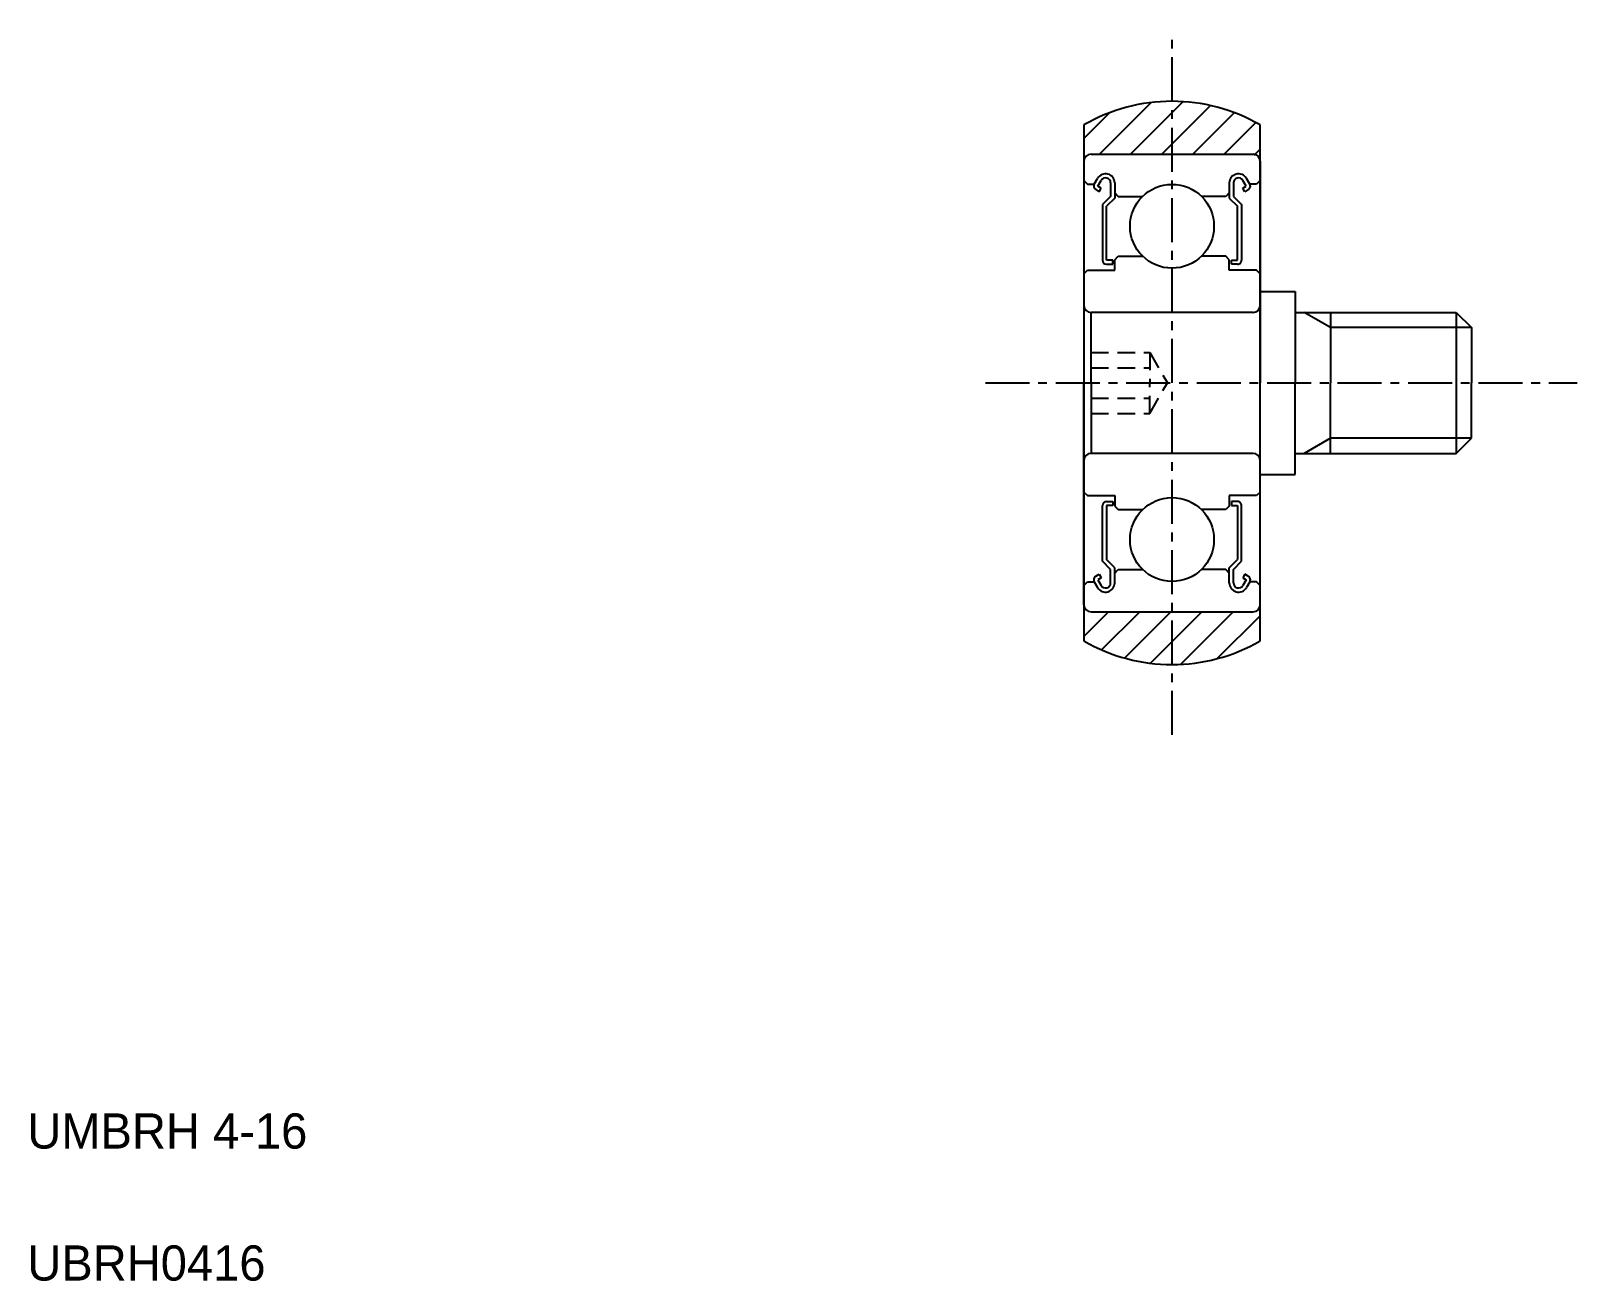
# Model space of a CAD drawing. Extents: x 2.6 to 46.5, y 2.5 to 38.
import ezdxf

# ---------------------------------------------------------------- set-up
doc = ezdxf.new("R2010")
doc.units = 0
doc.linetypes.add('CENTER', pattern=[2, 1.25, -0.25, 0.25, -0.25])
doc.linetypes.add('DASHED', pattern=[0.75, 0.5, -0.25])
doc.layers.get('0').update_dxf_attribs({"linetype": 'CONTINUOUS'})
doc.layers.add('CENTER', color=1, linetype='CENTER')

# ---------------------------------------------------------------- blocks, each defined once
blk = doc.blocks.new('*X2')
at = {"color": 0, "linetype": 'CONTINUOUS'}
for p, q in [((32.94, -85.5), (34.405, -84.036)), ((33.824, -85.5), (35.314, -84.01)), ((34.708, -85.5), (36.088, -84.12)), ((32.5, -85.057), (33.234, -84.322)), ((35.592, -85.5), (36.769, -84.323)), ((36.476, -85.5), (37.376, -84.6)), ((37.331, -85.529), (37.5, -85.36)), ((32.5, -98.315), (32.507, -98.308)), ((32.5, -99.199), (33.199, -98.5)), ((33, -99.583), (34.083, -98.5)), ((33.652, -99.815), (34.966, -98.5)), ((34.388, -99.962), (35.85, -98.5)), ((35.24, -99.994), (36.734, -98.5)), ((36.286, -99.832), (37.5, -98.618))]:
    blk.add_line(p, q, dxfattribs=at)

msp = doc.modelspace()

# ---------------------------------------------------------------- linework, layer by layer
at = {"color": 7, "linetype": 'CONTINUOUS'}
for p, q in [((32.5, 35.33), (32.5, 20.67)), ((37.5, 20.67), (37.5, 35.33)), ((32.5, 34.3), (32.5, 28)), ((32.7, 34.5), (37.3, 34.5)), ((37.5, 34.3), (37.5, 28)), ((32.791, 33.65), (32.886, 33.81)), ((37.209, 33.65), (37.114, 33.81)), ((32.5, 33.75), (32.6, 33.65)), ((32.6, 33.65), (32.791, 33.65)), ((32.833, 33.491), (32.934, 33.433)), ((32.892, 33.592), (32.987, 33.752)), ((32.992, 33.534), (32.892, 33.592)), ((32.934, 33.433), (32.992, 33.534)), ((33.256, 33.68), (33.256, 33.3)), ((33.373, 33.68), (33.373, 33.252)), ((33.373, 33.4), (33.473, 33.3)), ((36.627, 33.4), (36.527, 33.3)), ((36.627, 33.68), (36.627, 33.252)), ((36.743, 33.68), (36.743, 33.3)), ((37.007, 33.534), (37.108, 33.592)), ((37.066, 33.433), (37.007, 33.534)), ((37.108, 33.592), (37.013, 33.752)), ((37.166, 33.491), (37.066, 33.433)), ((37.4, 33.65), (37.209, 33.65)), ((37.5, 33.75), (37.4, 33.65)), ((33.256, 33.3), (33.024, 33.067)), ((33.024, 33.067), (33.024, 31.486)), ((33.373, 33.252), (33.14, 33.019)), ((33.14, 31.486), (33.14, 33.019)), ((33.473, 33.3), (34.166, 33.3)), ((36.527, 33.3), (35.834, 33.3)), ((36.627, 33.252), (36.86, 33.019)), ((36.743, 33.3), (36.976, 33.067)), ((36.86, 31.486), (36.86, 33.019)), ((36.976, 33.067), (36.976, 31.486)), ((37.5, 32.725), (37.5, 32.725)), ((32.5, 31.1), (32.6, 31.2)), ((32.6, 31.2), (33.373, 31.2)), ((33.315, 31.486), (33.14, 31.486)), ((33.14, 31.37), (33.315, 31.37)), ((33.315, 31.37), (33.315, 31.486)), ((33.373, 31.5), (33.473, 31.6)), ((33.373, 31.2), (33.373, 31.5)), ((33.473, 31.6), (34.166, 31.6)), ((36.527, 31.6), (35.834, 31.6)), ((36.627, 31.5), (36.527, 31.6)), ((36.627, 31.2), (36.627, 31.5)), ((37.4, 31.2), (36.627, 31.2)), ((36.685, 31.37), (36.685, 31.486)), ((36.685, 31.486), (36.86, 31.486)), ((36.86, 31.37), (36.685, 31.37)), ((37.5, 31.1), (37.4, 31.2)), ((37.5, 31.15), (37.5, 31.15)), ((37.5, 30.6), (38.5, 30.6)), ((38.5, 30.6), (38.5, 28)), ((37.3, 30), (32.7, 30)), ((32.7, 28), (32.7, 30)), ((38.5, 30), (43.07, 30)), ((39.5, 30), (39.5, 28)), ((43.07, 30), (43.5, 29.571)), ((43.07, 30), (43.07, 26)), ((43.5, 29.571), (43.5, 28)), ((32.5, 21.7), (32.5, 28)), ((32.7, 28), (32.7, 26)), ((37.5, 21.7), (37.5, 28)), ((38.5, 25.4), (38.5, 28)), ((39.5, 26), (39.5, 28)), ((43.5, 26.43), (43.5, 28)), ((43.07, 26), (43.5, 26.43)), ((37.3, 26), (32.7, 26)), ((38.5, 26), (43.07, 26)), ((37.5, 25.4), (38.5, 25.4)), ((32.5, 24.9), (32.6, 24.8)), ((32.6, 24.8), (33.373, 24.8)), ((33.14, 24.63), (33.315, 24.63)), ((33.315, 24.63), (33.315, 24.514)), ((33.373, 24.8), (33.373, 24.5)), ((37.4, 24.8), (36.627, 24.8)), ((36.627, 24.8), (36.627, 24.5)), ((36.86, 24.63), (36.685, 24.63)), ((36.685, 24.63), (36.685, 24.514)), ((37.5, 24.9), (37.4, 24.8)), ((33.024, 22.933), (33.024, 24.514)), ((33.14, 24.514), (33.14, 22.981)), ((33.315, 24.514), (33.14, 24.514)), ((33.373, 24.5), (33.473, 24.4)), ((33.473, 24.4), (34.166, 24.4)), ((36.527, 24.4), (35.834, 24.4)), ((36.627, 24.5), (36.527, 24.4)), ((36.685, 24.514), (36.86, 24.514)), ((36.86, 24.514), (36.86, 22.981)), ((36.976, 22.933), (36.976, 24.514)), ((33.256, 22.7), (33.024, 22.933)), ((33.373, 22.748), (33.14, 22.981)), ((36.627, 22.748), (36.86, 22.981)), ((36.743, 22.7), (36.976, 22.933)), ((32.833, 22.509), (32.934, 22.567)), ((32.992, 22.466), (32.892, 22.408)), ((32.892, 22.408), (32.987, 22.248)), ((32.934, 22.567), (32.992, 22.466)), ((33.256, 22.32), (33.256, 22.7)), ((33.373, 22.32), (33.373, 22.748)), ((33.373, 22.6), (33.473, 22.7)), ((33.473, 22.7), (34.166, 22.7)), ((36.527, 22.7), (35.834, 22.7)), ((36.627, 22.6), (36.527, 22.7)), ((36.627, 22.32), (36.627, 22.748)), ((36.743, 22.32), (36.743, 22.7)), ((37.066, 22.567), (37.007, 22.466)), ((37.007, 22.466), (37.108, 22.408)), ((37.108, 22.408), (37.013, 22.248)), ((37.166, 22.509), (37.066, 22.567)), ((32.5, 22.25), (32.6, 22.35)), ((32.6, 22.35), (32.791, 22.35)), ((32.791, 22.35), (32.886, 22.19)), ((37.209, 22.35), (37.114, 22.19)), ((37.4, 22.35), (37.209, 22.35)), ((37.5, 22.25), (37.4, 22.35)), ((32.7, 21.5), (37.3, 21.5))]:
    msp.add_line(p, q, dxfattribs=at)
at = {"color": 3, "linetype": 'CONTINUOUS'}
for p, q in [((39.5, 29.571), (38.756, 30)), ((43.5, 29.571), (39.5, 29.571)), ((39.5, 26.43), (38.756, 26)), ((43.5, 26.43), (39.5, 26.43))]:
    msp.add_line(p, q, dxfattribs=at)
at = {"color": 3, "linetype": 'DASHED'}
for p, q in [((32.7, 28.866), (34.367, 28.866)), ((34.367, 28.866), (34.367, 28)), ((34.367, 28.866), (34.867, 28)), ((32.7, 28.433), (34.367, 28.433)), ((34.367, 27.134), (34.367, 28)), ((34.367, 27.134), (34.867, 28)), ((32.7, 27.567), (34.367, 27.567)), ((32.7, 27.134), (34.367, 27.134))]:
    msp.add_line(p, q, dxfattribs=at)
at = {"color": 7, "linetype": 'CONTINUOUS'}
for centre in [(35, 32.45), (35, 23.55)]:
    msp.add_circle(centre, 1.191, dxfattribs=at)
for centre, radius, start, end in [((35, 31), 5, 60, 120), ((32.7, 34.3), 0.2, 90, 180), ((37.3, 34.3), 0.2, 0, 90), ((33.112, 33.68), 0.261, 0, 150.0001), ((33.112, 33.68), 0.145, 0, 149.9998), ((36.888, 33.68), 0.261, 30, 180), ((36.888, 33.68), 0.145, 30, 180), ((32.892, 33.592), 0.116, 150.0007, 240.0004), ((37.108, 33.592), 0.116, 299.9992, 29.9995), ((33.14, 31.486), 0.116, 180, 270), ((36.86, 31.486), 0.116, 269.9995, 0), ((32.7, 30.2), 0.2, 180, 270), ((37.3, 30.2), 0.2, 270, 0), ((32.7, 25.8), 0.2, 90, 180), ((37.3, 25.8), 0.2, 0, 90), ((33.14, 24.514), 0.116, 90, 180), ((36.86, 24.514), 0.116, 0, 90.0005), ((32.892, 22.408), 0.116, 119.9984, 210.0066), ((37.108, 22.408), 0.116, 330.0005, 60.0008), ((33.112, 22.32), 0.261, 209.9999, 0), ((33.112, 22.32), 0.145, 210.0002, 0), ((36.888, 22.32), 0.261, 180, 330), ((36.888, 22.32), 0.145, 180, 330), ((32.7, 21.7), 0.2, 180, 270), ((37.3, 21.7), 0.2, 270, 0), ((35, 25), 5, 240, 300)]:
    msp.add_arc(centre, radius, start, end, dxfattribs=at)
at = {"layer": 'CENTER', "color": 1, "linetype": 'CENTER'}
for p, q in [((35, 18), (35, 38)), ((29.7, 28), (46.5, 28))]:
    msp.add_line(p, q, dxfattribs=at)

# ---------------------------------------------------------------- block references
at = {"color": 3, "linetype": 'CONTINUOUS'}
msp.add_blockref('*X2', (0, 120), dxfattribs=at)

# ---------------------------------------------------------------- texts
at = {"color": 7, "linetype": 'CONTINUOUS'}
for s, p in [('UMBRH 4-16', (2.5, 6.25)), ('UBRH0416', (2.5, 2.5))]:
    msp.add_text(s, height=1, dxfattribs=at).set_placement(p)

doc.saveas('drawing.dxf')
